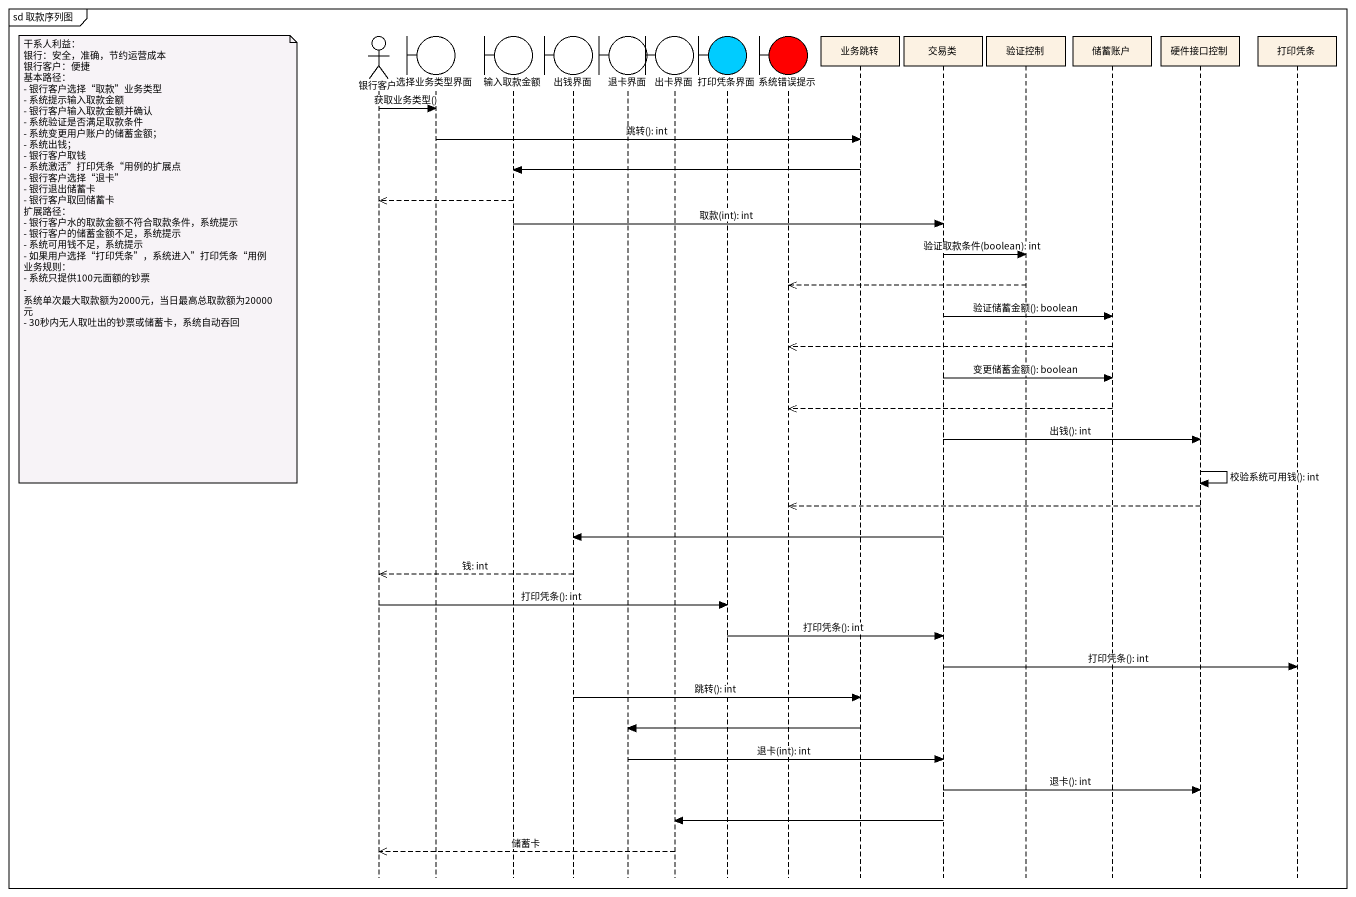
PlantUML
@startuml
mainframe sd 取款序列图
hide footbox
actor 银行客户
boundary 选择业务类型界面
boundary 输入取款金额
boundary 出钱界面
boundary 退卡界面
boundary 出卡界面
boundary 打印凭条界面 #00CCFF
boundary 系统错误提示 #FF0000
participant 业务跳转
participant 交易类
participant 验证控制
participant 储蓄账户
participant 硬件接口控制
participant 打印凭条

银行客户 -> 选择业务类型界面 : 获取业务类型()
选择业务类型界面 -> 业务跳转 : 跳转(): int
业务跳转 -> 输入取款金额
输入取款金额 -->> 银行客户
输入取款金额 -> 交易类 : 取款(int): int
交易类 -> 验证控制 : 验证取款条件(boolean): int
note left of 银行客户
  干系人利益：
  银行：安全，准确，节约运营成本
  银行客户：便捷
  基本路径：
  - 银行客户选择“取款”业务类型
  - 系统提示输入取款金额
  - 银行客户输入取款金额并确认
  - 系统验证是否满足取款条件
  - 系统变更用户账户的储蓄金额；
  - 系统出钱；
  - 银行客户取钱
  - 系统激活”打印凭条“用例的扩展点
  - 银行客户选择“退卡”
  - 银行退出储蓄卡
  - 银行客户取回储蓄卡
  扩展路径：
  - 银行客户水的取款金额不符合取款条件，系统提示
  - 银行客户的储蓄金额不足，系统提示
  - 系统可用钱不足，系统提示
  - 如果用户选择“打印凭条”，系统进入”打印凭条“用例
  业务规则：
  - 系统只提供100元面额的钞票
  - 系统单次最大取款额为2000元，当日最高总取款额为20000元
  - 30秒内无人取吐出的钞票或储蓄卡，系统自动吞回
end note
验证控制 -->> 系统错误提示
交易类 -> 储蓄账户 : 验证储蓄金额(): boolean
储蓄账户 -->> 系统错误提示
交易类 -> 储蓄账户 : 变更储蓄金额(): boolean
储蓄账户 -->> 系统错误提示
交易类 -> 硬件接口控制 : 出钱(): int
硬件接口控制 -> 硬件接口控制 : 校验系统可用钱(): int
硬件接口控制 -->> 系统错误提示
交易类 -> 出钱界面
出钱界面 -->> 银行客户 : 钱: int
银行客户 -> 打印凭条界面 : 打印凭条(): int
打印凭条界面 -> 交易类 : 打印凭条(): int
交易类 -> 打印凭条 : 打印凭条(): int
出钱界面 -> 业务跳转 : 跳转(): int
业务跳转 -> 退卡界面
退卡界面 -> 交易类 : 退卡(int): int
交易类 -> 硬件接口控制 : 退卡(): int
交易类 -> 出卡界面
出卡界面 -->> 银行客户 : 储蓄卡
@enduml
